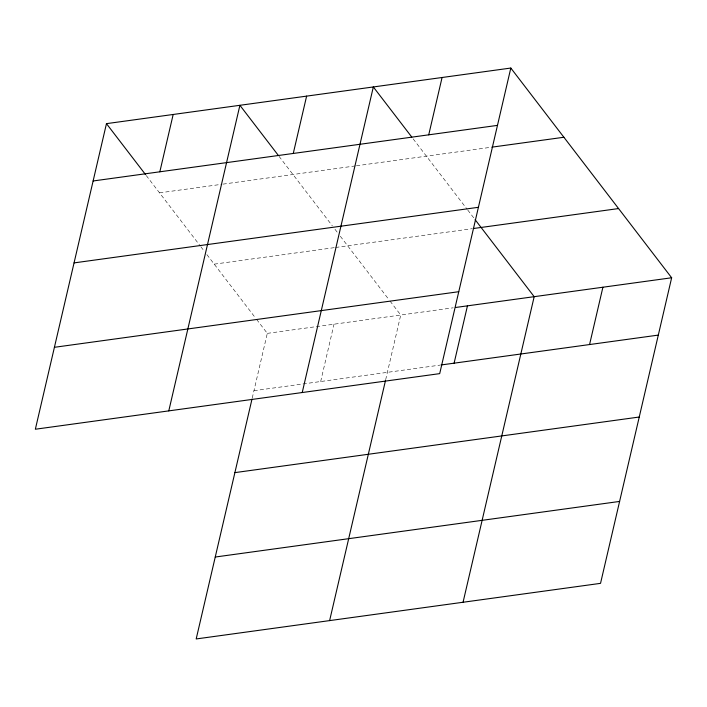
<?xml version="1.0" encoding="UTF-8"?>
<svg xmlns="http://www.w3.org/2000/svg" width="707" height="707" viewBox="0 0 707 707"><rect width="100%" height="100%" fill="white"/><g stroke="black" fill="none" stroke-linecap="round" stroke-linejoin="round"><path stroke-width="0.53" stroke-dasharray="3.54 2.65" d="M252.249 398.05L267.299 333.368L256.022 318.663M320.678 381.524L334.013 324.195M385.677 379.703L400.736 315.022L389.451 300.316M159.535 192.852L221.883 184.28M222.979 184.129L355.321 165.933M356.408 165.783L490.791 147.303M214.221 264.153L334.535 247.618M335.631 247.468L472.347 228.67M267.299 333.368L453.231 307.801M253.954 390.697L439.895 365.13M413.144 138.855L467.088 209.201M467.76 210.067L474.424 218.763M279.044 156.335L332.317 225.807M334.985 229.289L337.654 232.762M340.323 236.244L388.788 299.45M146.269 175.548L200.214 245.895M200.885 246.77L204.217 251.118M206.886 254.591L255.36 317.797"/><path stroke-width="1.06" d="M106.465 123.645L35.35 429.229L439.701 373.632L510.816 68.049L106.465 123.645L145.607 174.682M159.835 171.801L173.18 114.472M168.787 410.882L239.903 105.299L278.381 155.469M293.272 153.454L306.617 96.125M252.001 399.102L196.184 638.951L600.535 583.355L671.65 277.771L510.816 68.049M302.225 392.535L373.331 86.952L411.819 137.123M428.734 134.834L442.078 77.496M329.621 620.605L385.439 380.755M454.106 363.177L467.451 305.848M463.058 602.258L534.174 296.675L475.095 219.638M589.567 344.548L602.912 287.219M93.121 180.974L497.472 125.378M491.878 147.153L563.894 137.255M74.058 262.898L478.409 207.301M473.443 228.511L618.572 208.556M54.412 347.305L458.763 291.708M455.423 307.501L671.65 277.771M440.982 364.98L658.305 335.1M234.892 472.621L639.243 417.024M215.246 557.028L619.606 501.431"/></g></svg>
